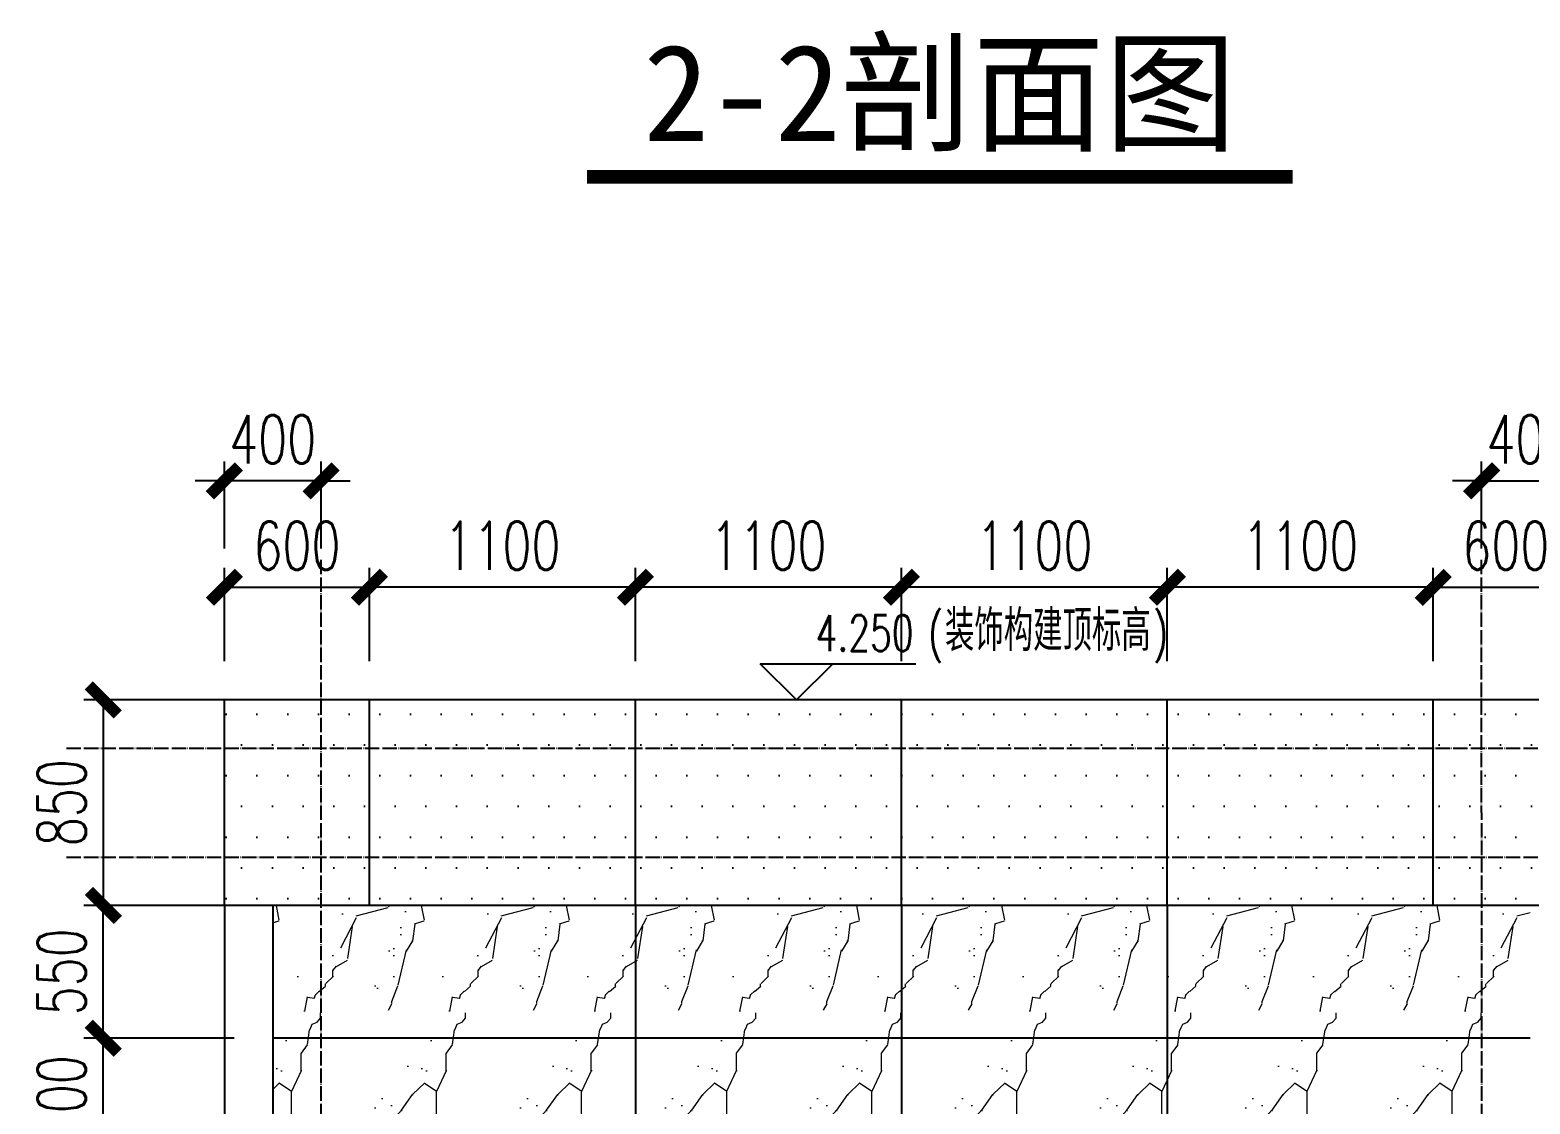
# Model space of a CAD drawing. Extents: x -202236 to 1002404, y -663931 to 1550022.
# Drawn here: x -105587 to -99383, y -338601 to -334157 of the extents above; entities that cross this region are included whole.
import ezdxf
from ezdxf.enums import TextEntityAlignment as Align

# ---------------------------------------------------------------- set-up
doc = ezdxf.new("R2010")
doc.units = 0
doc.linetypes.add('DOTE', pattern=[2.42, 2, -0.2, 0.02, -0.2])
for name, color, linetype in [('!ZN1-填充-8', 8, 'Continuous'), ('!ZN3-铝板幕墙-3', 3, 'Continuous'), ('25mm厚湿贴石材', 35, 'Continuous'), ('3符号', 173, 'Continuous'), ('A-AXIS-DOTE', 14, 'DOTE'), ('A-AXIS-ELEV', 4, 'Continuous'), ('A-HATCH-2', 251, 'Continuous'), ('DIM', 173, 'Continuous'), ('PUB_TEXT', 7, 'Continuous')]:
    doc.layers.add(name, color=color, linetype=linetype)
doc.layers.add('99立面图例外参$0$99立面图例外参$0$A-WALL-HATCH', color=8, linetype='Continuous', lineweight=13)
doc.styles.add('_TCH_DIM', font='SIMPLEX', dxfattribs={"bigfont": 'GBCBIG'})
doc.styles.add('DHTEXT-1', font='ROMANS.shx', dxfattribs={"width": 0.7, "bigfont": 'CHINESE.shx'})
doc.styles.add('中南符号', font='simhei.ttf')
doc.dimstyles.new('ZN80', dxfattribs={"dimscale": 80, "dimtxt": 2.5, "dimasz": 1.5, "dimexe": 1, "dimexo": 2, "dimgap": 0.9, "dimtad": 1, "dimdec": 0, "dimdsep": 46, "dimtxsty": 'DHTEXT-1', "dimblk": 'ARCHTICK', "dimcen": 2.5, "dimclrd": 173, "dimclre": 173, "dimclrt": 7, "dimazin": 2, "dimtfac": 0.4, "dimtdec": 0, "dimtix": 1, "dimtmove": 2, "dimatfit": 3, "dimfxl": 0, "dimtolj": 1, "dimtzin": 0, "dimarcsym": 0})

# ---------------------------------------------------------------- blocks, each defined once
blk = doc.blocks.new('_ArchTick')
at = {"color": 0, "linetype": 'ByBlock', "const_width": 0.4}
blk.add_lwpolyline([(-0.5, -0.5), (0.5, 0.5)], dxfattribs=at)
blk = doc.blocks.new('*D292')
at = {"layer": 'Defpoints', "color": 0, "ltscale": 800, "transparency": 16777216}
for p in [(-104183, -336463.2), (-104783, -336929.3), (-104183, -336929.3)]:
    blk.add_point(p, dxfattribs=at)
at = {"layer": 'DIM', "color": 173, "linetype": 'ByBlock', "lineweight": -2, "ltscale": 800, "transparency": 16777216}
for p, q in [((-104783, -336769.3), (-104783, -336383.2)), ((-104183, -336769.3), (-104183, -336383.2)), ((-104783, -336463.2), (-104183, -336463.2))]:
    blk.add_line(p, q, dxfattribs=at)
at = {"layer": 'DIM', "color": 173, "lineweight": -2, "ltscale": 800, "transparency": 16777216, "xscale": 120, "yscale": 120, "zscale": 120, "rotation": 180}
blk.add_blockref('_ArchTick', (-104783, -336463.2), dxfattribs=at)
at = {"layer": 'DIM', "color": 173, "lineweight": -2, "ltscale": 800, "transparency": 16777216, "xscale": 120, "yscale": 120, "zscale": 120}
blk.add_blockref('_ArchTick', (-104183, -336463.2), dxfattribs=at)
at = {"layer": 'DIM', "color": 7, "ltscale": 800, "transparency": 16777216, "insert": (-104483, -336291.2), "char_height": 200, "attachment_point": 5, "style": 'DHTEXT-1'}
blk.add_mtext('\\A1;600', dxfattribs=at)
blk = doc.blocks.new('*D293')
at = {"layer": 'Defpoints', "color": 0, "ltscale": 800, "transparency": 16777216}
for p in [(-99183, -336463.2), (-99783, -336929.3), (-99183, -336929.3)]:
    blk.add_point(p, dxfattribs=at)
at = {"layer": 'DIM', "color": 173, "linetype": 'ByBlock', "lineweight": -2, "ltscale": 800, "transparency": 16777216}
for p, q in [((-99783, -336769.3), (-99783, -336383.2)), ((-99183, -336769.3), (-99183, -336383.2)), ((-99783, -336463.2), (-99183, -336463.2))]:
    blk.add_line(p, q, dxfattribs=at)
at = {"layer": 'DIM', "color": 173, "lineweight": -2, "ltscale": 800, "transparency": 16777216, "xscale": 120, "yscale": 120, "zscale": 120, "rotation": 180}
blk.add_blockref('_ArchTick', (-99783, -336463.2), dxfattribs=at)
at = {"layer": 'DIM', "color": 173, "lineweight": -2, "ltscale": 800, "transparency": 16777216, "xscale": 120, "yscale": 120, "zscale": 120}
blk.add_blockref('_ArchTick', (-99183, -336463.2), dxfattribs=at)
at = {"layer": 'DIM', "color": 7, "ltscale": 800, "transparency": 16777216, "insert": (-99483, -336291.2), "char_height": 200, "attachment_point": 5, "style": 'DHTEXT-1'}
blk.add_mtext('\\A1;600', dxfattribs=at)
blk = doc.blocks.new('*D294')
at = {"layer": 'Defpoints', "color": 0, "ltscale": 800, "transparency": 16777216}
for p in [(-99183, -336022.8), (-99583, -336463.2), (-99183, -336463.2)]:
    blk.add_point(p, dxfattribs=at)
at = {"layer": 'DIM', "color": 173, "linetype": 'ByBlock', "lineweight": -2, "ltscale": 800, "transparency": 16777216}
for p, q in [((-99583, -336303.2), (-99583, -335942.8)), ((-99183, -336303.2), (-99183, -335942.8)), ((-99583, -336022.8), (-99703, -336022.8)), ((-99583, -336022.8), (-99183, -336022.8)), ((-99183, -336022.8), (-99063, -336022.8))]:
    blk.add_line(p, q, dxfattribs=at)
at = {"layer": 'DIM', "color": 173, "lineweight": -2, "ltscale": 800, "transparency": 16777216, "xscale": 120, "yscale": 120, "zscale": 120}
blk.add_blockref('_ArchTick', (-99583, -336022.8), dxfattribs=at)
at = {"layer": 'DIM', "color": 173, "lineweight": -2, "ltscale": 800, "transparency": 16777216, "xscale": 120, "yscale": 120, "zscale": 120, "rotation": 180}
blk.add_blockref('_ArchTick', (-99183, -336022.8), dxfattribs=at)
at = {"layer": 'DIM', "color": 7, "ltscale": 800, "transparency": 16777216, "insert": (-99383, -335850.8), "char_height": 200, "attachment_point": 5, "style": 'DHTEXT-1'}
blk.add_mtext('\\A1;400', dxfattribs=at)
blk = doc.blocks.new('*D295')
at = {"layer": 'Defpoints', "color": 0, "ltscale": 800, "transparency": 16777216}
for p in [(-104783, -336022.8), (-104783, -336463.2), (-104383, -336463.2)]:
    blk.add_point(p, dxfattribs=at)
at = {"layer": 'DIM', "color": 173, "linetype": 'ByBlock', "lineweight": -2, "ltscale": 800, "transparency": 16777216}
for p, q in [((-104783, -336303.2), (-104783, -335942.8)), ((-104383, -336303.2), (-104383, -335942.8)), ((-104783, -336022.8), (-104903, -336022.8)), ((-104383, -336022.8), (-104783, -336022.8)), ((-104383, -336022.8), (-104263, -336022.8))]:
    blk.add_line(p, q, dxfattribs=at)
at = {"layer": 'DIM', "color": 173, "lineweight": -2, "ltscale": 800, "transparency": 16777216, "xscale": 120, "yscale": 120, "zscale": 120}
blk.add_blockref('_ArchTick', (-104783, -336022.8), dxfattribs=at)
at = {"layer": 'DIM', "color": 173, "lineweight": -2, "ltscale": 800, "transparency": 16777216, "xscale": 120, "yscale": 120, "zscale": 120, "rotation": 180}
blk.add_blockref('_ArchTick', (-104383, -336022.8), dxfattribs=at)
at = {"layer": 'DIM', "color": 7, "ltscale": 800, "transparency": 16777216, "insert": (-104583, -335850.8), "char_height": 200, "attachment_point": 5, "style": 'DHTEXT-1'}
blk.add_mtext('\\A1;400', dxfattribs=at)
blk = doc.blocks.new('*D329')
at = {"layer": 'Defpoints', "color": 0, "ltscale": 800, "transparency": 16777216}
for p in [(-104183, -336463.2), (-104183, -336929.3), (-103083, -336929.3)]:
    blk.add_point(p, dxfattribs=at)
at = {"layer": 'DIM', "color": 173, "linetype": 'ByBlock', "lineweight": -2, "ltscale": 800, "transparency": 16777216}
for p, q in [((-104183, -336769.3), (-104183, -336383.2)), ((-103083, -336769.3), (-103083, -336383.2)), ((-103083, -336463.2), (-104183, -336463.2))]:
    blk.add_line(p, q, dxfattribs=at)
at = {"layer": 'DIM', "color": 173, "lineweight": -2, "ltscale": 800, "transparency": 16777216, "xscale": 120, "yscale": 120, "zscale": 120, "rotation": 180}
blk.add_blockref('_ArchTick', (-104183, -336463.2), dxfattribs=at)
at = {"layer": 'DIM', "color": 173, "lineweight": -2, "ltscale": 800, "transparency": 16777216, "xscale": 120, "yscale": 120, "zscale": 120}
blk.add_blockref('_ArchTick', (-103083, -336463.2), dxfattribs=at)
at = {"layer": 'DIM', "color": 7, "ltscale": 800, "transparency": 16777216, "insert": (-103633, -336291.2), "char_height": 200, "attachment_point": 5, "style": 'DHTEXT-1'}
blk.add_mtext('\\A1;1100', dxfattribs=at)
blk = doc.blocks.new('*D330')
at = {"layer": 'Defpoints', "color": 0, "ltscale": 800, "transparency": 16777216}
for p in [(-100883, -336463.2), (-100883, -336929.3), (-99783, -336929.3)]:
    blk.add_point(p, dxfattribs=at)
at = {"layer": 'DIM', "color": 173, "linetype": 'ByBlock', "lineweight": -2, "ltscale": 800, "transparency": 16777216}
for p, q in [((-100883, -336769.3), (-100883, -336383.2)), ((-99783, -336769.3), (-99783, -336383.2)), ((-99783, -336463.2), (-100883, -336463.2))]:
    blk.add_line(p, q, dxfattribs=at)
at = {"layer": 'DIM', "color": 173, "lineweight": -2, "ltscale": 800, "transparency": 16777216, "xscale": 120, "yscale": 120, "zscale": 120, "rotation": 180}
blk.add_blockref('_ArchTick', (-100883, -336463.2), dxfattribs=at)
at = {"layer": 'DIM', "color": 173, "lineweight": -2, "ltscale": 800, "transparency": 16777216, "xscale": 120, "yscale": 120, "zscale": 120}
blk.add_blockref('_ArchTick', (-99783, -336463.2), dxfattribs=at)
at = {"layer": 'DIM', "color": 7, "ltscale": 800, "transparency": 16777216, "insert": (-100333, -336291.2), "char_height": 200, "attachment_point": 5, "style": 'DHTEXT-1'}
blk.add_mtext('\\A1;1100', dxfattribs=at)
blk = doc.blocks.new('*D331')
at = {"layer": 'Defpoints', "color": 0, "ltscale": 800, "transparency": 16777216}
for p in [(-101983, -336463.2), (-101983, -336929.3), (-100883, -336929.3)]:
    blk.add_point(p, dxfattribs=at)
at = {"layer": 'DIM', "color": 173, "linetype": 'ByBlock', "lineweight": -2, "ltscale": 800, "transparency": 16777216}
for p, q in [((-101983, -336769.3), (-101983, -336383.2)), ((-100883, -336769.3), (-100883, -336383.2)), ((-100883, -336463.2), (-101983, -336463.2))]:
    blk.add_line(p, q, dxfattribs=at)
at = {"layer": 'DIM', "color": 173, "lineweight": -2, "ltscale": 800, "transparency": 16777216, "xscale": 120, "yscale": 120, "zscale": 120, "rotation": 180}
blk.add_blockref('_ArchTick', (-101983, -336463.2), dxfattribs=at)
at = {"layer": 'DIM', "color": 173, "lineweight": -2, "ltscale": 800, "transparency": 16777216, "xscale": 120, "yscale": 120, "zscale": 120}
blk.add_blockref('_ArchTick', (-100883, -336463.2), dxfattribs=at)
at = {"layer": 'DIM', "color": 7, "ltscale": 800, "transparency": 16777216, "insert": (-101433, -336291.2), "char_height": 200, "attachment_point": 5, "style": 'DHTEXT-1'}
blk.add_mtext('\\A1;1100', dxfattribs=at)
blk = doc.blocks.new('*D332')
at = {"layer": 'Defpoints', "color": 0, "ltscale": 800, "transparency": 16777216}
for p in [(-103083, -336463.2), (-103083, -336929.3), (-101983, -336929.3)]:
    blk.add_point(p, dxfattribs=at)
at = {"layer": 'DIM', "color": 173, "linetype": 'ByBlock', "lineweight": -2, "ltscale": 800, "transparency": 16777216}
for p, q in [((-103083, -336769.3), (-103083, -336383.2)), ((-101983, -336769.3), (-101983, -336383.2)), ((-101983, -336463.2), (-103083, -336463.2))]:
    blk.add_line(p, q, dxfattribs=at)
at = {"layer": 'DIM', "color": 173, "lineweight": -2, "ltscale": 800, "transparency": 16777216, "xscale": 120, "yscale": 120, "zscale": 120, "rotation": 180}
blk.add_blockref('_ArchTick', (-103083, -336463.2), dxfattribs=at)
at = {"layer": 'DIM', "color": 173, "lineweight": -2, "ltscale": 800, "transparency": 16777216, "xscale": 120, "yscale": 120, "zscale": 120}
blk.add_blockref('_ArchTick', (-101983, -336463.2), dxfattribs=at)
at = {"layer": 'DIM', "color": 7, "ltscale": 800, "transparency": 16777216, "insert": (-102533, -336291.2), "char_height": 200, "attachment_point": 5, "style": 'DHTEXT-1'}
blk.add_mtext('\\A1;1100', dxfattribs=at)
blk = doc.blocks.new('*U1013')
at = {"const_width": 0.7}
blk.add_lwpolyline([(0, 0), (36.487, 0)], dxfattribs=at)
at = {"color": 0, "style": '中南符号', "flags": 8}
blk.add_attdef('图名', text='', height=5, dxfattribs=at).set_placement((18.243, 1.847), align=Align.CENTER)
blk.add_attdef('比例', (39.287, 1.847), '', height=4, dxfattribs=at)
blk = doc.blocks.new('*D1015')
at = {"layer": 'Defpoints', "color": 0, "ltscale": 800, "transparency": 16777216}
for p in [(-105283.5, -338329.3), (-104583, -338329.3), (-104583, -338829.3)]:
    blk.add_point(p, dxfattribs=at)
at = {"layer": 'DIM', "color": 173, "linetype": 'ByBlock', "lineweight": -2, "ltscale": 800, "transparency": 16777216}
for p, q in [((-105283.5, -338329.3), (-105283.5, -338209.3)), ((-104743, -338329.3), (-105363.5, -338329.3)), ((-105283.5, -338829.3), (-105283.5, -338329.3)), ((-104743, -338829.3), (-105363.5, -338829.3)), ((-105283.5, -338829.3), (-105283.5, -338949.3))]:
    blk.add_line(p, q, dxfattribs=at)
at = {"layer": 'DIM', "color": 173, "lineweight": -2, "ltscale": 800, "transparency": 16777216, "xscale": 120, "yscale": 120, "zscale": 120}
for p, rotation in [((-105283.5, -338329.3), 270), ((-105283.5, -338829.3), 90)]:
    blk.add_blockref('_ArchTick', p, dxfattribs=dict(at, rotation=rotation))
at = {"layer": 'DIM', "color": 7, "ltscale": 800, "transparency": 16777216, "insert": (-105455.5, -338579.3), "char_height": 200, "attachment_point": 5, "rotation": 90, "style": 'DHTEXT-1'}
blk.add_mtext('\\A1;500', dxfattribs=at)
blk = doc.blocks.new('*D1016')
at = {"layer": 'Defpoints', "color": 0, "ltscale": 800, "transparency": 16777216}
for p in [(-104583, -336929.3), (-105283.5, -337779.3), (-104583, -337779.3)]:
    blk.add_point(p, dxfattribs=at)
at = {"layer": 'DIM', "color": 173, "linetype": 'ByBlock', "lineweight": -2, "ltscale": 800, "transparency": 16777216}
for p, q in [((-104743, -336929.3), (-105363.5, -336929.3)), ((-105283.5, -336929.3), (-105283.5, -337779.3)), ((-104743, -337779.3), (-105363.5, -337779.3))]:
    blk.add_line(p, q, dxfattribs=at)
at = {"layer": 'DIM', "color": 173, "lineweight": -2, "ltscale": 800, "transparency": 16777216, "xscale": 120, "yscale": 120, "zscale": 120}
for p, rotation in [((-105283.5, -336929.3), 90), ((-105283.5, -337779.3), 270)]:
    blk.add_blockref('_ArchTick', p, dxfattribs=dict(at, rotation=rotation))
at = {"layer": 'DIM', "color": 7, "ltscale": 800, "transparency": 16777216, "insert": (-105455.5, -337354.3), "char_height": 200, "attachment_point": 5, "rotation": 90, "style": 'DHTEXT-1'}
blk.add_mtext('\\A1;850', dxfattribs=at)
blk = doc.blocks.new('*D1019')
at = {"layer": 'Defpoints', "color": 0, "ltscale": 800, "transparency": 16777216}
for p in [(-105283.5, -337779.3), (-104583, -337779.3), (-104583, -338329.3)]:
    blk.add_point(p, dxfattribs=at)
at = {"layer": 'DIM', "color": 173, "linetype": 'ByBlock', "lineweight": -2, "ltscale": 800, "transparency": 16777216}
for p, q in [((-104743, -337779.3), (-105363.5, -337779.3)), ((-105283.5, -338329.3), (-105283.5, -337779.3)), ((-104743, -338329.3), (-105363.5, -338329.3))]:
    blk.add_line(p, q, dxfattribs=at)
at = {"layer": 'DIM', "color": 173, "lineweight": -2, "ltscale": 800, "transparency": 16777216, "xscale": 120, "yscale": 120, "zscale": 120}
for p, rotation in [((-105283.5, -337779.3), 90), ((-105283.5, -338329.3), 270)]:
    blk.add_blockref('_ArchTick', p, dxfattribs=dict(at, rotation=rotation))
at = {"layer": 'DIM', "color": 7, "ltscale": 800, "transparency": 16777216, "insert": (-105455.5, -338054.3), "char_height": 200, "attachment_point": 5, "rotation": 90, "style": 'DHTEXT-1'}
blk.add_mtext('\\A1;550', dxfattribs=at)

msp = doc.modelspace()

# ---------------------------------------------------------------- hatches: boundary and pattern name
at = {"layer": '!ZN1-填充-8'}
h = msp.add_hatch(dxfattribs=at)
h.set_pattern_fill('DOTS', color=141, scale=80, style=0)
h.set_pattern_definition([(0, (0, -32188.5), (63.5, 127), [0, -127])])
h.paths.add_polyline_path([(-104783, -336929.3), (-99183, -336929.3), (-99183, -337779.3), (-104783, -337779.3)])
at = {"layer": '99立面图例外参$0$99立面图例外参$0$A-WALL-HATCH'}
h = msp.add_hatch(dxfattribs=at)
h.set_pattern_fill('大理石', color=256, scale=200)
h.set_pattern_definition([(41.9872125, (2158793.72, -858348.18), (1199.999982, 900.00002), [19.21946, -4016.8677]), (68.1985905, (2158508.01, -858378.18), (599.9999996, 1800.000001), [69.23783, -4777.41048]), (60.945396, (2158493.72, -858412.47), (599.9999597, 900.0000255), [29.41609, -6147.9618]), (90, (2158508, -858386.76), (600, -4e-14), [8.57143, -891.42852]), (71.565051, (2158788, -858365.33), (1e-06, 900.000002), [18.07016, -1879.29642]), (171.469234, (2158788.01, -858365.33), (-599.999998, 5.6e-06), [28.89107, -6038.2332]), (79.215702, (2158748.01, -858421.04), (600.000003, 3600.0000017), [61.07874, -6352.1886]), (62.1329961, (2158296.578, -858146.756), (2399.99997084, 4500.0000176), [140.58914, -29383.1298]), (0, (2158305.2, -858014.8), (0, 900), [0, -600]), (64.9831065, (2158693.72, -857851.04), (1200.000003, 2699.9999982), [94.58826, -9837.1788]), (81.4391104, (2158925.149, -858206.756), (1199.99999793, 8099.99994892), [134.35409, -28080.0036]), (82.8749836, (2158593.72, -858125.328), (599.99996395, 4500.0000045), [69.10507, -14442.9588]), (76.75948, (2158533.72, -858313.9), (600.00000583, 2699.9999979), [149.69356, -15568.1304]), (0, (2158440.2, -858313.5), (0, 900), [0, -600]), (0, (2158449.8, -858323.1), (0, 900), [0, -600]), (0, (2158517.3, -858274.9), (0, 900), [0, -600]), (0, (2158498, -858168.95), (0, 900), [0, -600]), (59.0362434, (2158568.006, -858168.185), (599.9999522, 900.0000258), [49.97959, -10445.7336]), (0, (2158593.7, -858127), (0, 900), [0, -600]), (0, (2158517.3, -858159.3), (0, 900), [0, -600]), (0, (2158546.2, -858101.5), (0, 900), [0, -600]), (0, (2158517.3, -858188.2), (0, 900), [0, -600]), (50.194429, (2158865.15, -858249.61), (600.0000004, 900.0000004), [22.315, -4663.8348]), (90, (2158865.15, -858275.3), (600, -4e-14), [25.71428, -874.28568]), (43.66778, (2158833.72, -858305.33), (1800.0000014, 1799.9999965), [43.4483, -9080.6952]), (90, (2158833.7, -858313.9), (600, -4e-14), [8.57143, -891.42852]), (39.805571, (2158808.006, -858335.33), (1199.9999713, 900.0000354), [33.4725, -6995.7522]), (0, (2158719.8, -858274.9), (0, 900), [0, -600]), (0, (2158866.5, -858247.7), (0, 900), [0, -600]), (0, (2158866.5, -858247.7), (0, 900), [0, -600]), (29.3577535, (2158879.43, -858232.47), (1799.9999964, 900.0000053), [52.45017, -5454.81774]), (0, (2158864.4, -858188.2), (0, 900), [0, -600]), (146.309932, (2158693.72, -857851.04), (-1200.0000074, 899.9999844), [61.80945, -6428.1828]), (8.1301023, (2158628.006, -857971.04), (5999.99995775, 899.99999466), [60.60915, -12667.3128]), (47.8624052, (2158493.72, -857988.185), (2400.00000106, 2699.9999975), [80.91316, -16910.8494]), (14.6208739, (2158362.29, -858022.47), (3599.9999901, 900.00003754), [135.82702, -14126.01]), (0, (2158411.3, -857966.6), (0, 900), [0, -600]), (18.434949, (2158602.29, -858056.76), (2400.0000002, 899.999997), [27.10524, -5664.9945]), (16.699244, (2158628, -858048.18), (599.999988, 5e-05), [14.91472, -3117.17718]), (101.093723, (2158642.292, -858043.9), (-1200.0000105, 6299.99994104), [74.2445, -15517.0992]), (0, (2158565.5, -858005.2), (0, 900), [0, -600]), (0, (2158627.7, -857969.35), (0, 900), [0, -600]), (0, (2158546.2, -858072.6), (0, 900), [0, -600]), (0, (2158469.1, -857879.9), (0, 900), [0, -600]), (0, (2158440.2, -857918.5), (0, 900), [0, -600]), (44.1449026, (2158593.72, -857863.9), (1800.0000031, 1799.99999994), [67.68776, -14146.7412]), (54.5829447, (2158548.006, -857928.185), (600.0000017, 899.99999645), [78.8825, -16486.4424]), (0, (2158594.5, -857863.3), (0, 900), [0, -600]), (0, (2158507.7, -857908.8), (0, 900), [0, -600]), (0, (2158594.5, -857863.3), (0, 900), [0, -600]), (0, (2158548.1, -857929.6), (0, 900), [0, -600]), (75.068583, (2158688.01, -857962.47), (600, 2700.000001), [22.1774, -4635.075]), (90, (2158693.7, -857941.04), (600, -4e-14), [90, -810]), (50.194429, (2158799.43, -857563.9), (600.0000004, 900.0000004), [22.315, -4663.8348]), (0, (2158633, -857754.7), (0, 900), [0, -600]), (0, (2158652.3, -857764.3), (0, 900), [0, -600]), (0, (2158575.2, -857745), (0, 900), [0, -600]), (0, (2158671.6, -857639.1), (0, 900), [0, -600]), (53.1301023, (2158733.72, -857692.47), (600.0000009, 899.9999994), [42.85714, -8957.1426]), (90, (2158733.7, -857765.3), (600, -4e-14), [72.85714, -827.14284]), (0, (2158733.8, -857763.9), (0, 900), [0, -600]), (23.1985905, (2158779.43, -857572.47), (1800.000001, 900.0000005), [21.75935, -4547.7045]), (66.037511, (2158773.72, -857585.33), (600, 1799.999999), [14.0698, -2940.58752]), (66.037511, (2158768, -857598.18), (600, 1799.999999), [14.0698, -2940.58752]), (81.8698976, (2158759.435, -857658.185), (600.0000026, 4500.00000045), [60.60915, -12667.3128]), (90, (2158813.7, -857546.76), (600, -4e-14), [21.42857, -878.57142]), (0, (2158747.8, -857516.8), (0, 900), [0, -600])])
h.paths.add_polyline_path([(-99383, -337779.3), (-104583, -337779.3), (-104583, -338829.3), (-104083, -338829.3), (-99483, -338829.3), (-99383, -338829.3)])
h.paths.add_polyline_path([(-99383, -340229.3), (-99483, -340229.3), (-104083, -340229.3), (-104583, -340229.3), (-104583, -341179.3), (-99383, -341179.3)])

# ---------------------------------------------------------------- linework, layer by layer
at = {"layer": '!ZN3-铝板幕墙-3'}
for p, q in [((-104783, -337779.3), (-104783, -336929.3)), ((-99183, -336929.3), (-104783, -336929.3)), ((-99183, -337779.3), (-104783, -337779.3))]:
    msp.add_line(p, q, dxfattribs=at)
at = {"layer": '!ZN3-铝板幕墙-3', "ltscale": 800}
for p, q in [((-104183, -337779.3), (-104183, -336929.3)), ((-103083, -337779.3), (-103083, -336929.3)), ((-101983, -337779.3), (-101983, -336929.3)), ((-100883, -337779.3), (-100883, -336929.3)), ((-99783, -337779.3), (-99783, -336929.3))]:
    msp.add_line(p, q, dxfattribs=at)
at = {"layer": '25mm厚湿贴石材'}
for p, q in [((-104583, -337779.3), (-104583, -338829.3)), ((-103083, -337779.3), (-103083, -338879.3)), ((-101983, -337779.3), (-101983, -338879.3)), ((-100883, -337779.3), (-100883, -338879.3)), ((-99383, -338329.3), (-104583, -338329.3))]:
    msp.add_line(p, q, dxfattribs=at)
at = {"layer": 'A-AXIS-DOTE', "ltscale": 30}
for p, q in [((-104382.4, -342725.66), (-104383, -336349.3)), ((-99582.4, -342725.66), (-99583, -336349.3)), ((-105436.28, -337129.3), (-96946.28, -337129.3)), ((-105436.28, -337579.3), (-96946.28, -337579.3))]:
    msp.add_line(p, q, dxfattribs=at)
at = {"layer": 'A-AXIS-ELEV'}
for p, q in [((-102416.28, -336929.3), (-102566.28, -336779.3)), ((-102566.28, -336779.3), (-101922.5, -336779.3)), ((-102416.28, -336929.3), (-102266.28, -336779.3))]:
    msp.add_line(p, q, dxfattribs=at)
at = {"layer": 'A-HATCH-2'}
msp.add_line((-104783, -337779.3), (-104783, -341479.3), dxfattribs=at)

# ---------------------------------------------------------------- block references
at = {"layer": '3符号', "color": 7}
ref = msp.add_blockref('*U1013', (-103283.01, -334764.9), dxfattribs=dict(at, xscale=80, yscale=80, zscale=80))
ref.add_attrib('图名', '2-2剖面图', dxfattribs={"layer": '0', "color": 0, "height": 400, "style": '中南符号'}).set_placement((-101823.54, -334617.16), align=Align.CENTER)

# ---------------------------------------------------------------- texts
at = {"layer": 'PUB_TEXT', "style": '_TCH_DIM', "width": 0.705882}
for s, p in [('(', (-101872.5, -336726.8)), (')', (-100942.39, -336726.8)), ('4.250', (-102337.5, -336726.8))]:
    msp.add_text(s, height=148.75, dxfattribs=at).set_placement(p)
at = {"layer": 'PUB_TEXT', "style": '_TCH_DIM'}
msp.add_text('装饰构建顶标高', height=168.794, dxfattribs=at).set_placement((-101802.5, -336726.8))

# ---------------------------------------------------------------- dimensions: what is measured, and where the dimension line sits
at = {"layer": 'DIM', "ltscale": 800}
for base, p1, p2, angle, picture, middle in [((-104783, -336022.82), (-104383, -336463.18), (-104783, -336463.18), 180, '*D295', (-104583, -335850.82)), ((-105283.49, -337779.3), (-104583, -336929.3), (-104583, -337779.3), 90, '*D1016', (-105455.49, -337354.3)), ((-105283.49, -337779.3), (-104583, -338329.3), (-104583, -337779.3), 90, '*D1019', (-105455.49, -338054.3)), ((-105283.49, -338329.3), (-104583, -338829.3), (-104583, -338329.3), 90, '*D1015', (-105455.49, -338579.3))]:
    dim = msp.add_linear_dim(base=base, p1=p1, p2=p2, angle=angle, dimstyle='ZN80', dxfattribs=at)
    dim.commit()
    dim.dimension.update_dxf_attribs({"geometry": picture, "text_midpoint": middle})
for base, p1, p2, picture, middle in [((-99183, -336022.82), (-99583, -336463.18), (-99183, -336463.18), '*D294', (-99383, -335850.82)), ((-104183, -336463.18), (-104783, -336929.3), (-104183, -336929.3), '*D292', (-104483, -336291.18)), ((-104183, -336463.18), (-103083, -336929.3), (-104183, -336929.3), '*D329', (-103633, -336291.18)), ((-103083, -336463.18), (-101983, -336929.3), (-103083, -336929.3), '*D332', (-102533, -336291.18)), ((-101983, -336463.18), (-100883, -336929.3), (-101983, -336929.3), '*D331', (-101433, -336291.18)), ((-100883, -336463.18), (-99783, -336929.3), (-100883, -336929.3), '*D330', (-100333, -336291.18)), ((-99183, -336463.18), (-99783, -336929.3), (-99183, -336929.3), '*D293', (-99483, -336291.18))]:
    dim = msp.add_linear_dim(base=base, p1=p1, p2=p2, dimstyle='ZN80', dxfattribs=at)
    dim.commit()
    dim.dimension.update_dxf_attribs({"geometry": picture, "text_midpoint": middle})

doc.saveas('drawing.dxf')
